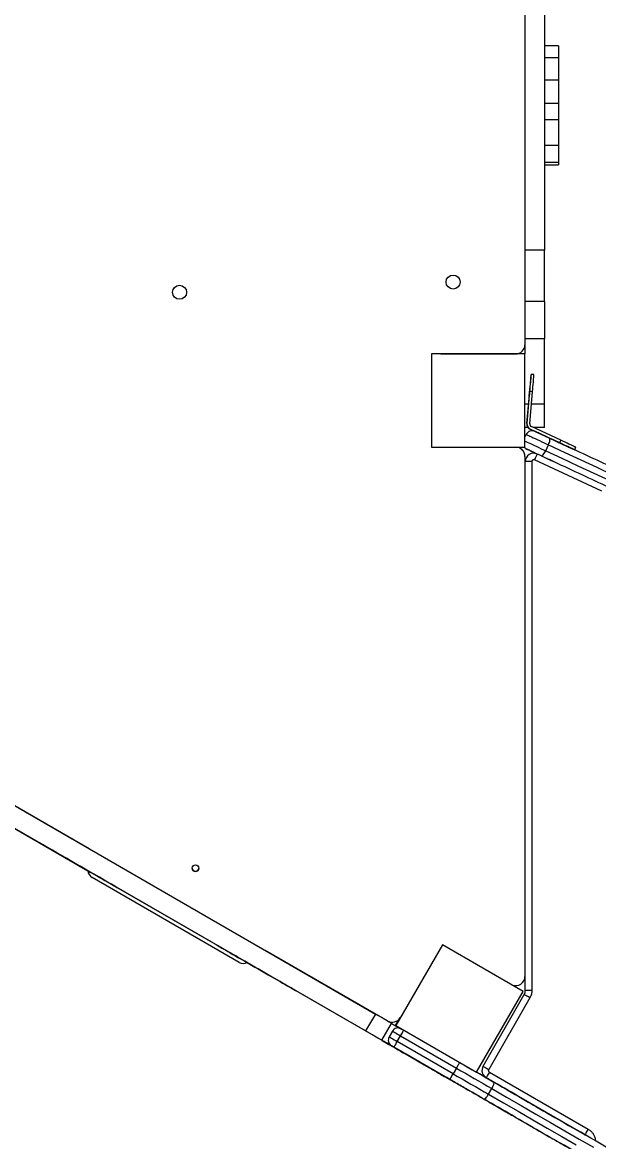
# Model space of a CAD drawing. Header units: millimetres. Extents: x -9110 to 8278, y -6387 to 5914.
# Drawn here: x -4150 to -3532, y -940 to 259 of the extents above; entities that cross this region are included whole.
import ezdxf

# ---------------------------------------------------------------- set-up
doc = ezdxf.new("R2010")
doc.units = ezdxf.units.MM
for name, color, linetype in [('DIKOM_ОБЪЕКТ', 7, 'Continuous'), ('DIKOM_РАЗМЕР_ЗОНА', 7, 'Continuous'), ('DIKOM_РАЗМЕР_ОБЪЕКТА', 7, 'Continuous')]:
    doc.layers.add(name, color=color, linetype=linetype)
doc.styles.add('style1', font='arial.ttf', dxfattribs={"width": 0.8})
doc.dimstyles.new('1-50', dxfattribs={"dimtxt": 300, "dimasz": 200, "dimexe": 100, "dimexo": 0, "dimgap": 100, "dimtad": 1, "dimtxsty": 'style1', "dimcen": 200, "dimclrd": 7, "dimclre": 7, "dimclrt": 7, "dimadec": 1, "dimazin": 2, "dimtfac": 1, "dimtmove": 0, "dimatfit": 2, "dimfxl": 0, "dimlwd": 25, "dimlwe": 18, "dimarcsym": 0})

# ---------------------------------------------------------------- blocks, each defined once
blk = doc.blocks.new('*D9')
at = {"layer": 'Defpoints', "color": 0, "transparency": 16777216}
for p in [(-2194.7, 3914.4), (-7206.9, -3406.5), (-367.7, -3406.5)]:
    blk.add_point(p, dxfattribs=at)
at = {"layer": 'DIKOM_РАЗМЕР_ОБЪЕКТА', "color": 7, "lineweight": 18, "transparency": 16777216}
for p, q in [((-2194.7, 3914.4), (-7306.9, 3914.4)), ((-367.7, -3406.5), (-7306.9, -3406.5))]:
    blk.add_line(p, q, dxfattribs=at)
at = {"layer": 'DIKOM_РАЗМЕР_ОБЪЕКТА', "color": 7, "lineweight": 25, "transparency": 16777216}
blk.add_line((-7206.9, 3714.4), (-7206.9, -3206.5), dxfattribs=at)
at = {"layer": 'DIKOM_РАЗМЕР_ОБЪЕКТА', "color": 7, "transparency": 16777216}
for points in [[(-7240.3, 3714.4), (-7173.6, 3714.4), (-7206.9, 3914.4)], [(-7240.3, -3206.5), (-7173.6, -3206.5), (-7206.9, -3406.5)]]:
    blk.add_solid(points, dxfattribs=at)
at = {"layer": 'DIKOM_РАЗМЕР_ОБЪЕКТА', "color": 7, "transparency": 16777216, "insert": (-7460.2, 292.3), "char_height": 300, "attachment_point": 5, "rotation": 90, "style": 'style1'}
blk.add_mtext('7300', dxfattribs=at)
blk = doc.blocks.new('*D10')
at = {"layer": 'Defpoints', "color": 0, "transparency": 16777216}
for p in [(-3851.3, 5914.4), (-8660.2, -5406.5), (-497.8, -5406.5)]:
    blk.add_point(p, dxfattribs=at)
at = {"layer": 'DIKOM_РАЗМЕР_ЗОНА', "color": 7, "lineweight": 18, "transparency": 16777216}
for p, q in [((-3851.3, 5914.4), (-8760.2, 5914.4)), ((-497.8, -5406.5), (-8760.2, -5406.5))]:
    blk.add_line(p, q, dxfattribs=at)
at = {"layer": 'DIKOM_РАЗМЕР_ЗОНА', "color": 7, "lineweight": 25, "transparency": 16777216}
blk.add_line((-8660.2, 5714.4), (-8660.2, -5206.5), dxfattribs=at)
at = {"layer": 'DIKOM_РАЗМЕР_ЗОНА', "color": 7, "transparency": 16777216}
for points in [[(-8693.5, 5714.4), (-8626.8, 5714.4), (-8660.2, 5914.4)], [(-8693.5, -5206.5), (-8626.8, -5206.5), (-8660.2, -5406.5)]]:
    blk.add_solid(points, dxfattribs=at)
at = {"layer": 'DIKOM_РАЗМЕР_ЗОНА', "color": 7, "transparency": 16777216, "insert": (-8913.4, 268.5), "char_height": 300, "attachment_point": 5, "rotation": 90, "style": 'style1'}
blk.add_mtext('11300', dxfattribs=at)
blk = doc.blocks.new('*D11')
at = {"layer": 'Defpoints', "color": 0, "transparency": 16777216}
for p in [(-6509.9, 304), (6278.2, -1263), (6278.2, -4310)]:
    blk.add_point(p, dxfattribs=at)
at = {"layer": 'DIKOM_РАЗМЕР_ОБЪЕКТА', "color": 7, "lineweight": 18, "transparency": 16777216}
for p, q in [((-6509.9, 304), (-6509.9, -4410)), ((6278.2, -1263), (6278.2, -4410))]:
    blk.add_line(p, q, dxfattribs=at)
at = {"layer": 'DIKOM_РАЗМЕР_ОБЪЕКТА', "color": 7, "lineweight": 25, "transparency": 16777216}
blk.add_line((-6309.9, -4310), (6078.2, -4310), dxfattribs=at)
at = {"layer": 'DIKOM_РАЗМЕР_ОБЪЕКТА', "color": 7, "transparency": 16777216}
for points in [[(-6309.9, -4276.6), (-6309.9, -4343.3), (-6509.9, -4310)], [(6078.2, -4276.6), (6078.2, -4343.3), (6278.2, -4310)]]:
    blk.add_solid(points, dxfattribs=at)
at = {"layer": 'DIKOM_РАЗМЕР_ОБЪЕКТА', "color": 7, "transparency": 16777216, "insert": (-27.3, -4056.8), "char_height": 300, "attachment_point": 5, "style": 'style1'}
blk.add_mtext('12800', dxfattribs=at)

msp = doc.modelspace()

# ---------------------------------------------------------------- linework, layer by layer
at = {"layer": 'DIKOM_ОБЪЕКТ', "color": 7, "linetype": 'Continuous', "lineweight": 15}
for p, q in [((-3611.248, 504.728), (-3611.248, 15.271)), ((-3590.248, 504.728), (-3590.248, 15.271)), ((-3575.248, 234.283), (-3590.248, 234.283)), ((-3575.248, 234.283), (-3575.248, 221.209)), ((-3575.248, 221.209), (-3590.248, 221.209)), ((-3575.248, 221.209), (-3575.248, 197.419)), ((-3575.248, 197.419), (-3590.248, 197.419)), ((-3575.248, 197.419), (-3575.248, 172.862)), ((-3590.248, 172.862), (-3575.248, 172.862)), ((-3575.248, 172.862), (-3575.248, 154.993)), ((-3575.248, 154.993), (-3590.248, 154.993)), ((-3575.248, 154.993), (-3575.248, 127.279)), ((-3575.248, 127.279), (-3590.248, 127.279)), ((-3575.248, 127.279), (-3575.248, 109.393)), ((-3590.248, 109.393), (-3575.248, 109.393)), ((-3575.248, 109.393), (-3575.248, 106.705)), ((-3590.248, 106.705), (-3575.248, 106.705)), ((-3590.248, 15.271), (-3611.248, 15.271)), ((-3611.248, 15.271), (-3611.248, -39.997)), ((-3590.248, -39.997), (-3590.248, 15.271)), ((-3590.248, -39.997), (-3611.248, -39.997)), ((-3611.248, -39.997), (-3611.248, -79.99)), ((-3590.248, -39.997), (-3590.248, -79.99)), ((-3590.248, -79.99), (-3611.248, -79.99)), ((-3611.248, -79.99), (-3611.248, -96.032)), ((-3590.248, -149.99), (-3590.248, -79.99)), ((-3711.248, -96.032), (-3711.248, -196.032)), ((-3611.248, -96.032), (-3711.248, -96.032)), ((-3701.52, -96.032), (-3701.243, -96.028)), ((-3701.243, -96.028), (-3621.243, -96.028)), ((-3611.248, -196.032), (-3611.248, -96.032)), ((-3601.628, -118.289), (-3604.617, -118.028)), ((-3606.314, -135.9), (-3609.346, -170.553)), ((-3609.09, -170.672), (-3606.058, -136.019)), ((-3606.102, -170.933), (-3603.069, -136.28)), ((-3606.058, -136.019), (-3603.069, -136.28)), ((-3607.547, -149.99), (-3611.248, -149.99)), ((-3590.248, -149.99), (-3604.269, -149.99)), ((-3590.248, -174.988), (-3590.248, -149.99)), ((-3607.917, -174.988), (-3611.248, -174.988)), ((-3609.09, -170.672), (-3609.346, -170.553)), ((-3605.649, -176.633), (-3605.904, -176.513)), ((-3605.904, -176.513), (-3574.379, -191.214)), ((-3605.777, -176.573), (-3605.777, -176.573)), ((-3574.251, -191.274), (-3605.777, -176.573)), ((-3605.777, -176.573), (-3574.251, -191.274)), ((-3605.777, -176.573), (-3605.777, -176.573)), ((-3574.251, -191.274), (-3605.777, -176.573)), ((-3605.777, -176.573), (-3574.251, -191.274)), ((-3605.777, -176.574), (-3605.777, -176.574)), ((-3574.251, -191.275), (-3605.777, -176.574)), ((-3605.777, -176.574), (-3574.251, -191.275)), ((-3574.124, -191.333), (-3605.649, -176.633)), ((-3572.856, -188.614), (-3604.381, -173.914)), ((-3590.248, -174.988), (-3602.076, -174.988)), ((-3611.248, -185.43), (-3609.837, -182.403)), ((-3574.251, -191.274), (-3574.251, -191.274)), ((-3572.856, -188.614), (-3574.124, -191.333)), ((-3711.248, -196.032), (-3611.248, -196.032)), ((-3609.409, -198.05), (-3609.409, -198.052)), ((-3604.48, -200.35), (-3598.042, -203.352)), ((-3588.973, -199.856), (-3586.015, -193.512)), ((-3557.938, -198.881), (-3556.67, -196.162)), ((-3557.938, -198.881), (-3556.67, -196.162)), ((-3557.938, -198.882), (-3556.67, -196.163)), ((-3557.938, -198.882), (-3556.67, -196.163)), ((-3611.245, -205.822), (-3611.245, -205.82)), ((-3611.243, -206.028), (-3611.243, -763.24)), ((-3610.836, -778.243), (-3610.836, -211.513)), ((-3603.836, -211.513), (-3603.836, -778.243)), ((-3528.987, -243.276), (-3600.99, -209.701)), ((-4264.187, -519.056), (-3771.418, -803.556)), ((-3781.918, -821.742), (-4274.687, -537.242)), ((-4078.036, -626.528), (-4208.805, -551.028)), ((-4223.729, -566.666), (-4079.427, -649.979)), ((-4131.827, -619.723), (-4131.803, -619.736)), ((-4078.036, -626.528), (-4077.87, -626.626)), ((-4082.908, -647.967), (-4082.908, -647.967)), ((-4077.54, -651.066), (-3910.74, -747.368)), ((-3917.33, -748.178), (-4074.947, -657.178)), ((-4046.933, -668.736), (-4046.957, -668.723)), ((-4046.957, -668.723), (-4046.957, -668.723)), ((-3941.302, -729.723), (-3941.278, -729.736)), ((-3699.697, -729.337), (-3749.696, -815.94)), ((-3613.094, -779.337), (-3699.697, -729.337)), ((-3889.41, -735.433), (-3889.242, -735.528)), ((-3758.472, -811.028), (-3889.242, -735.528)), ((-3908.855, -748.459), (-3764.735, -831.666)), ((-3905.373, -750.467), (-3905.373, -750.467)), ((-3856.407, -778.736), (-3856.431, -778.723)), ((-3856.431, -778.723), (-3856.431, -778.723)), ((-3663.094, -865.94), (-3613.094, -779.337)), ((-3656.104, -859.613), (-3612.028, -782.719)), ((-3605.955, -786.2), (-3650.031, -863.094)), ((-3771.418, -803.556), (-3781.918, -821.742)), ((-3764.599, -831.742), (-3754.099, -813.555)), ((-3749.842, -815.86), (-3745.647, -808.594)), ((-3753.198, -821.998), (-3756.698, -828.06)), ((-3749.903, -815.978), (-3749.837, -815.863)), ((-3749.83, -815.866), (-3749.897, -815.981)), ((-3749.888, -815.986), (-3749.821, -815.871)), ((-3749.804, -815.881), (-3749.87, -815.997)), ((-3749.861, -816.002), (-3749.794, -815.886)), ((-3749.776, -815.896), (-3749.843, -816.012)), ((-3749.842, -815.86), (-3749.837, -815.863)), ((-3749.696, -815.94), (-3749.842, -815.86)), ((-3749.837, -815.863), (-3749.83, -815.866)), ((-3749.834, -816.017), (-3749.767, -815.901)), ((-3749.761, -815.904), (-3749.828, -816.021)), ((-3749.821, -815.871), (-3749.804, -815.881)), ((-3749.804, -815.881), (-3749.794, -815.886)), ((-3749.794, -815.886), (-3749.776, -815.896)), ((-3749.767, -815.901), (-3749.761, -815.904)), ((-3749.696, -815.94), (-3663.094, -865.94)), ((-3748.038, -833.06), (-3744.538, -826.998)), ((-3744.538, -826.998), (-3684.659, -861.568)), ((-3744.364, -819.065), (-3743.834, -819.325)), ((-3764.735, -831.666), (-3764.729, -831.67)), ((-3764.719, -831.676), (-3764.702, -831.685)), ((-3764.692, -831.691), (-3764.674, -831.7)), ((-3764.664, -831.706), (-3764.635, -831.722)), ((-3764.624, -831.728), (-3764.614, -831.733)), ((-3764.604, -831.739), (-3764.599, -831.742)), ((-3757.636, -831.56), (-3757.636, -831.56)), ((-3754.136, -837.622), (-3754.136, -837.622)), ((-3691.659, -873.693), (-3751.538, -839.122)), ((-3688.159, -867.631), (-3748.038, -833.06)), ((-3742.877, -844.122), (-3722.094, -856.121)), ((-3738.746, -846.671), (-3722.165, -856.244)), ((-3738.74, -846.674), (-3738.74, -846.675)), ((-3722.161, -856.246), (-3738.74, -846.675)), ((-3738.719, -846.686), (-3722.165, -856.243)), ((-3738.712, -846.689), (-3738.712, -846.69)), ((-3722.161, -856.245), (-3738.712, -846.69)), ((-3738.692, -846.701), (-3722.165, -856.243)), ((-3738.685, -846.704), (-3738.685, -846.705)), ((-3722.161, -856.245), (-3738.685, -846.705)), ((-3738.653, -846.722), (-3722.164, -856.242)), ((-3738.643, -846.727), (-3738.643, -846.728)), ((-3722.163, -856.242), (-3738.643, -846.728)), ((-3738.633, -846.733), (-3722.163, -856.242)), ((-3738.554, -846.618), (-3738.623, -846.739)), ((-3722.163, -856.242), (-3738.623, -846.739)), ((-3722.094, -856.121), (-3722.163, -856.242)), ((-3722.163, -856.242), (-3722.163, -856.242)), ((-3722.161, -856.244), (-3722.161, -856.245)), ((-3722.161, -856.245), (-3722.161, -856.245)), ((-3722.161, -856.246), (-3722.161, -856.246)), ((-3684.659, -861.568), (-3688.159, -867.631)), ((-3696.182, -871.242), (-3696.182, -871.242)), ((-3663.094, -865.94), (-3663.159, -865.904)), ((-3657.296, -864.089), (-3657.296, -864.089)), ((-3547.107, -932.903), (-3652.796, -871.883)), ((-3547.107, -932.903), (-3652.796, -871.883)), ((-3652.796, -871.883), (-3652.796, -871.883)), ((-3649.296, -865.821), (-3543.607, -926.84)), ((-3685.721, -877.122), (-3685.721, -877.122)), ((-3685.721, -877.122), (-3685.721, -877.122)), ((-3685.592, -877.196), (-3685.721, -877.122)), ((-3650.221, -889.534), (-3646.721, -883.472)), ((-3547.107, -932.903), (-3547.107, -932.903))]:
    msp.add_line(p, q, dxfattribs=at)
at = {"layer": 'DIKOM_ОБЪЕКТ', "color": 7, "linetype": 'Continuous', "lineweight": 15, "flags": 128}
for points in [[(-3606.058, -136.019), (-3605.836, -133.466), (-3605.621, -130.965), (-3605.418, -128.565), (-3605.23, -126.315), (-3605.062, -124.262), (-3604.916, -122.447), (-3604.797, -120.907), (-3604.706, -119.673), (-3604.644, -118.771), (-3604.614, -118.219), (-3604.617, -118.028), (-3604.651, -118.202), (-3604.716, -118.737), (-3604.812, -119.624), (-3604.935, -120.842), (-3605.084, -122.369), (-3605.255, -124.172), (-3605.445, -126.215), (-3605.651, -128.456), (-3605.867, -130.85), (-3606.089, -133.348), (-3606.314, -135.9)], [(-3603.069, -136.28), (-3602.847, -133.728), (-3602.633, -131.226), (-3602.429, -128.826), (-3602.242, -126.576), (-3602.073, -124.523), (-3601.928, -122.708), (-3601.808, -121.168), (-3601.717, -119.935), (-3601.656, -119.033), (-3601.626, -118.48), (-3601.628, -118.289), (-3601.628, -118.289)], [(-3606.657, -141.339), (-3606.65, -141.157), (-3606.612, -140.635), (-3606.548, -139.815), (-3606.461, -138.763), (-3606.359, -137.565), (-3606.25, -136.317), (-3606.142, -135.121), (-3606.045, -134.074), (-3605.967, -133.26), (-3605.914, -132.746), (-3605.89, -132.572), (-3605.896, -132.754), (-3605.933, -133.276), (-3605.998, -134.096), (-3606.085, -135.148), (-3606.188, -136.346), (-3606.297, -137.594), (-3606.404, -138.79), (-3606.5, -139.837), (-3606.579, -140.651), (-3606.632, -141.165), (-3606.657, -141.339)], [(-3611.248, -189.469), (-3610.215, -189.951), (-3608.818, -190.602), (-3607.165, -191.373), (-3605.283, -192.25), (-3603.208, -193.218), (-3600.978, -194.258), (-3598.633, -195.351), (-3596.216, -196.478), (-3593.771, -197.619), (-3591.342, -198.751), (-3588.973, -199.856)], [(-3609.837, -182.403), (-3609.672, -182.48), (-3609.18, -182.71), (-3608.37, -183.087), (-3607.256, -183.606), (-3605.86, -184.258), (-3604.206, -185.029), (-3602.325, -185.906), (-3600.25, -186.874), (-3598.02, -187.914), (-3595.675, -189.007), (-3593.258, -190.134), (-3590.812, -191.274), (-3588.383, -192.407), (-3586.015, -193.512)], [(-3586.015, -193.512), (-3585.476, -192.256), (-3585.035, -191.013), (-3584.707, -189.83), (-3584.507, -188.753), (-3584.441, -187.823), (-3584.512, -187.076), (-3584.718, -186.541), (-3585.05, -186.238)], [(-3578.777, -189.163), (-3578.785, -189.16), (-3579.105, -189.011), (-3579.145, -188.992)], [(-3575.126, -190.865), (-3574.004, -191.389), (-3572.975, -191.868), (-3572.124, -192.266), (-3571.517, -192.548), (-3571.206, -192.693), (-3571.215, -192.689), (-3571.543, -192.536), (-3572.164, -192.247), (-3573.028, -191.844), (-3574.064, -191.361), (-3575.189, -190.836), (-3576.311, -190.313), (-3577.34, -189.833), (-3578.192, -189.436), (-3578.798, -189.153), (-3579.109, -189.008), (-3579.1, -189.012), (-3578.772, -189.165), (-3578.151, -189.455), (-3577.287, -189.858), (-3576.251, -190.341), (-3575.126, -190.865)], [(-3574.379, -191.214), (-3572.056, -192.297), (-3569.778, -193.359), (-3567.591, -194.379), (-3565.54, -195.336), (-3563.665, -196.21), (-3562.007, -196.983), (-3560.597, -197.641), (-3559.466, -198.168), (-3558.635, -198.555), (-3558.122, -198.794), (-3557.938, -198.88), (-3558.086, -198.811), (-3558.563, -198.589), (-3559.359, -198.218), (-3560.459, -197.705), (-3561.839, -197.061), (-3563.472, -196.3), (-3565.324, -195.436), (-3567.358, -194.488), (-3569.533, -193.474), (-3571.803, -192.415), (-3574.124, -191.333)], [(-3571.533, -192.542), (-3569.655, -193.417), (-3567.475, -194.434), (-3565.431, -195.387), (-3563.568, -196.256), (-3561.922, -197.023), (-3560.528, -197.673), (-3559.412, -198.194), (-3558.599, -198.573), (-3558.104, -198.804), (-3557.938, -198.881), (-3558.104, -198.804), (-3558.599, -198.573), (-3559.412, -198.194), (-3560.528, -197.673), (-3561.922, -197.023), (-3563.568, -196.255), (-3565.431, -195.387), (-3567.475, -194.434), (-3569.655, -193.417), (-3571.93, -192.356), (-3574.251, -191.274)], [(-3574.251, -191.274), (-3571.93, -192.357), (-3569.655, -193.418), (-3567.475, -194.435), (-3565.431, -195.387), (-3563.568, -196.256), (-3561.922, -197.023), (-3560.528, -197.674), (-3559.412, -198.194), (-3558.599, -198.573), (-3558.104, -198.804), (-3557.938, -198.882), (-3558.104, -198.804), (-3558.599, -198.573), (-3559.412, -198.194), (-3560.528, -197.674), (-3561.922, -197.023), (-3563.568, -196.256), (-3565.431, -195.387), (-3567.475, -194.434), (-3569.655, -193.418), (-3571.93, -192.357), (-3574.251, -191.274)], [(-3574.251, -191.275), (-3571.93, -192.357), (-3569.655, -193.418), (-3567.475, -194.435), (-3565.431, -195.388), (-3563.568, -196.256), (-3561.922, -197.024), (-3560.528, -197.674), (-3559.412, -198.195), (-3558.599, -198.574), (-3558.104, -198.805), (-3557.938, -198.882), (-3558.104, -198.805), (-3558.599, -198.574), (-3559.412, -198.195), (-3560.528, -197.674), (-3561.922, -197.024), (-3563.568, -196.256), (-3565.431, -195.388), (-3567.475, -194.435), (-3569.655, -193.418), (-3571.93, -192.357), (-3574.251, -191.275)], [(-3556.67, -196.162), (-3556.818, -196.092), (-3557.295, -195.87), (-3558.091, -195.499), (-3559.191, -194.986), (-3560.571, -194.342), (-3562.204, -193.581), (-3564.057, -192.717), (-3566.09, -191.769), (-3568.265, -190.755), (-3570.535, -189.696), (-3572.856, -188.614)], [(-3600.99, -209.701), (-3600.414, -208.463), (-3599.858, -207.273), (-3599.347, -206.176), (-3598.899, -205.215), (-3598.531, -204.426), (-3598.258, -203.839), (-3598.089, -203.478), (-3598.032, -203.357)], [(-3593.925, -205.27), (-3593.479, -205.33), (-3592.937, -205.143), (-3592.319, -204.718), (-3591.649, -204.069), (-3590.953, -203.224), (-3590.257, -202.213), (-3589.589, -201.076), (-3588.973, -199.856)], [(-3588.973, -199.856), (-3571.637, -207.939), (-3554.416, -215.97), (-3537.314, -223.945), (-3520.339, -231.861)], [(-3586.015, -193.512), (-3568.679, -201.595), (-3551.458, -209.626), (-3534.356, -217.601), (-3517.38, -225.516)], [(-3571.17, -192.711), (-3571.211, -192.692), (-3571.53, -192.543), (-3571.55, -192.533)], [(-3603.836, -211.513), (-3605.201, -211.513), (-3606.515, -211.513), (-3607.725, -211.513), (-3608.786, -211.513), (-3609.656, -211.513), (-3610.303, -211.513), (-3610.701, -211.513), (-3610.836, -211.513)], [(-3587.658, -208.193), (-3587.497, -208.268), (-3587.028, -208.487), (-3586.293, -208.829), (-3585.357, -209.266), (-3584.304, -209.757), (-3583.226, -210.259), (-3582.22, -210.729), (-3581.375, -211.122), (-3580.766, -211.406), (-3580.448, -211.555), (-3580.448, -211.555), (-3580.766, -211.406), (-3581.375, -211.123), (-3582.22, -210.729), (-3583.226, -210.259), (-3584.304, -209.757), (-3585.357, -209.266), (-3586.293, -208.829), (-3587.028, -208.487), (-3587.497, -208.268), (-3587.658, -208.193)], [(-3587.658, -208.193), (-3587.497, -208.268), (-3587.028, -208.487), (-3586.293, -208.83), (-3585.357, -209.266), (-3584.304, -209.757), (-3583.226, -210.26), (-3582.22, -210.729), (-3581.375, -211.123), (-3580.766, -211.407), (-3580.448, -211.555), (-3580.448, -211.555), (-3580.766, -211.407), (-3581.375, -211.123), (-3582.22, -210.729), (-3583.226, -210.26), (-3584.304, -209.757), (-3585.357, -209.266), (-3586.293, -208.83), (-3587.028, -208.487), (-3587.497, -208.268), (-3587.658, -208.193)], [(-3587.658, -208.194), (-3587.497, -208.269), (-3587.028, -208.487), (-3586.293, -208.83), (-3585.357, -209.267), (-3584.304, -209.758), (-3583.226, -210.26), (-3582.22, -210.729), (-3581.375, -211.123), (-3580.766, -211.407), (-3580.448, -211.556), (-3580.448, -211.556), (-3580.766, -211.407), (-3581.375, -211.123), (-3582.22, -210.729), (-3583.226, -210.26), (-3584.304, -209.758), (-3585.357, -209.267), (-3586.293, -208.83), (-3587.028, -208.487), (-3587.497, -208.269), (-3587.658, -208.194)], [(-3587.658, -208.194), (-3587.497, -208.269), (-3587.028, -208.488), (-3586.293, -208.831), (-3585.357, -209.267), (-3584.304, -209.758), (-3583.226, -210.261), (-3582.22, -210.73), (-3581.375, -211.124), (-3580.766, -211.408), (-3580.448, -211.556), (-3580.448, -211.556), (-3580.766, -211.408), (-3581.375, -211.124), (-3582.22, -210.73), (-3583.226, -210.261), (-3584.304, -209.758), (-3585.357, -209.267), (-3586.293, -208.831), (-3587.028, -208.488), (-3587.497, -208.269), (-3587.658, -208.194)], [(-4046.957, -668.723), (-4047.11, -668.635), (-4047.568, -668.37), (-4048.327, -667.932), (-4049.382, -667.323), (-4050.725, -666.548), (-4052.347, -665.611), (-4054.236, -664.521), (-4056.378, -663.284), (-4058.758, -661.91), (-4061.359, -660.408), (-4064.161, -658.79), (-4067.146, -657.067), (-4070.29, -655.252), (-4073.573, -653.357), (-4076.969, -651.396), (-4080.455, -649.383), (-4084.005, -647.333), (-4087.594, -645.261), (-4091.196, -643.182), (-4094.785, -641.109), (-4098.335, -639.06), (-4101.821, -637.047), (-4105.217, -635.087), (-4108.499, -633.192), (-4111.644, -631.376), (-4114.628, -629.653), (-4117.43, -628.035), (-4120.031, -626.534), (-4122.41, -625.16), (-4124.552, -623.924), (-4126.44, -622.833), (-4128.061, -621.897), (-4129.404, -621.122), (-4130.459, -620.513), (-4131.217, -620.075), (-4131.674, -619.811), (-4131.827, -619.723)], [(-4131.803, -619.736), (-4131.65, -619.825), (-4131.192, -620.089), (-4130.433, -620.527), (-4129.378, -621.136), (-4128.035, -621.912), (-4126.413, -622.848), (-4124.524, -623.939), (-4122.382, -625.176), (-4120.002, -626.55), (-4117.402, -628.051), (-4114.599, -629.669), (-4111.614, -631.392), (-4108.47, -633.208), (-4105.188, -635.103), (-4101.791, -637.064), (-4098.305, -639.076), (-4094.755, -641.126), (-4091.166, -643.198), (-4087.564, -645.278), (-4083.975, -647.35), (-4080.425, -649.4), (-4076.939, -651.412), (-4073.543, -653.373), (-4070.261, -655.268), (-4067.116, -657.083), (-4064.132, -658.806), (-4061.33, -660.424), (-4058.729, -661.925), (-4056.35, -663.299), (-4054.208, -664.536), (-4052.32, -665.626), (-4050.698, -666.562), (-4049.356, -667.337), (-4048.301, -667.946), (-4047.543, -668.384), (-4047.085, -668.648), (-4046.933, -668.736)], [(-4082.908, -647.967), (-4082.805, -648.027), (-4082.499, -648.203), (-4082.003, -648.489), (-4081.336, -648.875), (-4080.522, -649.344), (-4079.594, -649.88), (-4078.587, -650.461), (-4077.54, -651.066)], [(-4079.427, -649.976), (-4079.595, -649.88), (-4080.523, -649.344), (-4081.337, -648.874), (-4082.004, -648.489), (-4082.5, -648.203), (-4082.805, -648.026), (-4082.908, -647.967)], [(-3856.431, -778.723), (-3856.584, -778.635), (-3857.042, -778.37), (-3857.801, -777.932), (-3858.856, -777.323), (-3860.2, -776.548), (-3861.821, -775.611), (-3863.71, -774.521), (-3865.852, -773.284), (-3868.232, -771.91), (-3870.833, -770.408), (-3873.635, -768.79), (-3876.62, -767.067), (-3879.765, -765.252), (-3883.047, -763.357), (-3886.443, -761.396), (-3889.929, -759.383), (-3893.48, -757.333), (-3897.069, -755.261), (-3900.671, -753.182), (-3904.259, -751.11), (-3907.809, -749.06), (-3911.296, -747.047), (-3914.692, -745.087), (-3917.974, -743.192), (-3921.118, -741.376), (-3924.102, -739.653), (-3926.905, -738.035), (-3929.505, -736.534), (-3931.884, -735.16), (-3934.026, -733.924), (-3935.915, -732.833), (-3937.536, -731.897), (-3938.879, -731.122), (-3939.933, -730.513), (-3940.692, -730.075), (-3941.149, -729.811), (-3941.302, -729.723)], [(-3941.278, -729.736), (-3941.125, -729.825), (-3940.667, -730.089), (-3939.908, -730.527), (-3938.852, -731.136), (-3937.509, -731.912), (-3935.888, -732.848), (-3933.999, -733.939), (-3931.857, -735.176), (-3929.476, -736.55), (-3926.876, -738.051), (-3924.073, -739.669), (-3921.089, -741.392), (-3917.944, -743.208), (-3914.662, -745.103), (-3911.266, -747.064), (-3907.779, -749.076), (-3904.229, -751.126), (-3900.64, -753.198), (-3897.038, -755.278), (-3893.449, -757.35), (-3889.899, -759.4), (-3886.413, -761.412), (-3883.017, -763.373), (-3879.735, -765.268), (-3876.591, -767.083), (-3873.606, -768.806), (-3870.804, -770.424), (-3868.204, -771.925), (-3865.824, -773.299), (-3863.683, -774.536), (-3861.794, -775.626), (-3860.173, -776.562), (-3858.83, -777.337), (-3857.776, -777.946), (-3857.017, -778.384), (-3856.56, -778.648), (-3856.407, -778.736)], [(-3910.74, -747.368), (-3909.692, -747.973), (-3908.686, -748.554), (-3907.758, -749.09), (-3906.944, -749.56), (-3906.277, -749.945), (-3905.781, -750.231), (-3905.476, -750.407), (-3905.373, -750.467)], [(-3905.373, -750.467), (-3905.476, -750.407), (-3905.782, -750.231), (-3906.278, -749.944), (-3906.945, -749.559), (-3907.759, -749.089), (-3908.687, -748.554), (-3908.853, -748.458)], [(-3603.836, -778.243), (-3605.201, -778.243), (-3606.515, -778.243), (-3607.725, -778.243), (-3608.786, -778.243), (-3609.656, -778.243), (-3610.303, -778.243), (-3610.701, -778.243), (-3610.836, -778.243)], [(-3605.955, -786.2), (-3607.139, -785.52), (-3608.279, -784.867), (-3609.329, -784.266), (-3610.249, -783.738), (-3611.004, -783.305), (-3611.565, -782.983), (-3611.911, -782.785), (-3612.028, -782.719)], [(-3754.099, -813.555), (-3754.275, -813.453), (-3754.8, -813.15), (-3755.664, -812.652), (-3756.848, -811.968), (-3758.329, -811.113), (-3760.076, -810.104), (-3762.054, -808.962), (-3764.223, -807.71), (-3766.538, -806.373), (-3768.953, -804.979), (-3771.418, -803.556)], [(-3754.099, -813.555), (-3753.941, -813.646), (-3753.453, -813.928), (-3752.647, -814.394), (-3751.532, -815.037), (-3750.123, -815.851), (-3748.437, -816.824), (-3746.495, -817.945), (-3744.426, -819.14)], [(-3764.599, -831.742), (-3764.775, -831.64), (-3765.3, -831.337), (-3766.164, -830.838), (-3767.348, -830.155), (-3768.829, -829.3), (-3770.576, -828.291), (-3772.554, -827.149), (-3774.723, -825.896), (-3777.038, -824.56), (-3779.453, -823.165), (-3781.918, -821.742)], [(-3753.198, -821.998), (-3753.031, -822.094), (-3752.539, -822.378), (-3751.738, -822.84), (-3750.662, -823.462), (-3749.349, -824.22), (-3747.852, -825.084), (-3746.227, -826.022), (-3744.538, -826.998)], [(-3749.761, -815.904), (-3749.584, -816.006), (-3749.06, -816.309), (-3748.197, -816.807), (-3747.014, -817.49), (-3745.534, -818.345), (-3743.788, -819.352), (-3741.812, -820.494), (-3740.921, -821.008)], [(-3744.538, -826.998), (-3743.855, -825.815), (-3743.198, -824.678), (-3742.593, -823.63), (-3742.063, -822.711), (-3741.627, -821.957), (-3741.304, -821.397), (-3741.105, -821.052), (-3741.038, -820.935)], [(-3743.431, -819.714), (-3741.947, -820.571), (-3741.893, -820.602)], [(-3764.729, -831.67), (-3764.565, -831.764), (-3764.077, -832.046), (-3763.27, -832.512), (-3762.155, -833.156), (-3760.746, -833.97), (-3759.06, -834.943), (-3757.118, -836.064), (-3754.945, -837.319), (-3752.569, -838.69), (-3750.019, -840.163), (-3748.86, -840.832)], [(-3738.74, -846.675), (-3741.649, -844.995), (-3744.521, -843.337), (-3747.321, -841.72), (-3750.012, -840.166), (-3752.562, -838.694), (-3754.938, -837.322), (-3757.11, -836.068), (-3759.052, -834.948), (-3760.738, -833.974), (-3762.147, -833.161), (-3763.262, -832.517), (-3764.068, -832.051), (-3764.556, -831.77), (-3764.719, -831.676)], [(-3764.702, -831.685), (-3764.538, -831.779), (-3764.05, -832.061), (-3763.243, -832.527), (-3762.128, -833.171), (-3760.719, -833.985), (-3759.032, -834.958), (-3757.091, -836.079), (-3754.918, -837.334), (-3754.188, -837.755)], [(-3754.17, -837.765), (-3754.911, -837.337), (-3757.083, -836.083), (-3759.024, -834.962), (-3760.71, -833.989), (-3762.119, -833.176), (-3763.234, -832.532), (-3764.041, -832.066), (-3764.528, -831.785), (-3764.692, -831.691)], [(-3764.674, -831.7), (-3764.511, -831.794), (-3764.023, -832.076), (-3763.216, -832.542), (-3762.101, -833.186), (-3760.691, -834), (-3759.005, -834.973), (-3757.064, -836.094), (-3754.891, -837.348), (-3752.545, -838.703)], [(-3754.129, -837.788), (-3754.884, -837.352), (-3757.056, -836.098), (-3758.997, -834.977), (-3760.683, -834.004), (-3762.092, -833.191), (-3763.207, -832.547), (-3764.013, -832.081), (-3764.501, -831.8), (-3764.664, -831.706)], [(-3764.635, -831.722), (-3764.471, -831.816), (-3763.983, -832.098), (-3763.176, -832.564), (-3762.061, -833.208), (-3760.652, -834.021), (-3758.966, -834.995), (-3757.024, -836.116), (-3754.852, -837.37), (-3754.185, -837.755)], [(-3754.126, -837.789), (-3754.843, -837.375), (-3757.015, -836.121), (-3758.957, -835), (-3760.643, -834.026), (-3762.052, -833.213), (-3763.167, -832.569), (-3763.973, -832.103), (-3764.461, -831.822), (-3764.624, -831.728)], [(-3764.614, -831.733), (-3764.451, -831.828), (-3763.962, -832.109), (-3763.156, -832.575), (-3762.041, -833.219), (-3760.631, -834.033), (-3758.945, -835.006), (-3757.004, -836.127), (-3754.831, -837.381), (-3752.455, -838.753), (-3749.906, -840.225), (-3747.214, -841.779), (-3744.415, -843.395), (-3741.542, -845.054), (-3738.633, -846.733)], [(-3754.124, -837.789), (-3754.823, -837.386), (-3756.995, -836.132), (-3758.937, -835.011), (-3760.623, -834.037), (-3762.032, -833.224), (-3763.147, -832.58), (-3763.953, -832.114), (-3764.441, -831.833), (-3764.604, -831.739)], [(-3756.698, -828.06), (-3756.531, -828.156), (-3756.039, -828.44), (-3755.238, -828.902), (-3754.162, -829.524), (-3752.849, -830.282), (-3751.352, -831.146), (-3749.727, -832.084), (-3748.038, -833.06)], [(-3751.538, -839.122), (-3751.47, -839.005), (-3751.271, -838.66), (-3750.948, -838.1), (-3750.512, -837.346), (-3749.982, -836.428), (-3749.377, -835.38), (-3748.72, -834.242), (-3748.038, -833.06)], [(-3738.623, -846.739), (-3741.533, -845.059), (-3744.405, -843.401), (-3747.205, -841.784), (-3749.415, -840.508)], [(-3745.075, -843.017), (-3744.528, -843.333), (-3741.655, -844.992), (-3738.746, -846.671)], [(-3743.996, -843.64), (-3741.628, -845.007), (-3738.719, -846.686)], [(-3743.995, -843.639), (-3741.601, -845.022), (-3738.692, -846.701)], [(-3743.994, -843.638), (-3741.562, -845.043), (-3738.653, -846.722)], [(-3738.712, -846.69), (-3741.622, -845.01), (-3743.625, -843.854)], [(-3738.685, -846.705), (-3741.594, -845.025), (-3743.611, -843.861)], [(-3738.643, -846.728), (-3741.553, -845.048), (-3743.59, -843.872)], [(-3722.288, -856.173), (-3722.442, -856.084), (-3722.891, -855.825), (-3723.593, -855.42), (-3724.487, -854.904), (-3725.494, -854.322), (-3726.524, -853.728), (-3727.485, -853.173), (-3728.292, -852.707), (-3728.873, -852.371), (-3729.178, -852.195), (-3729.178, -852.195), (-3728.873, -852.371), (-3728.292, -852.707), (-3727.484, -853.173), (-3726.523, -853.728), (-3725.493, -854.323), (-3724.487, -854.904), (-3723.592, -855.42), (-3722.89, -855.826), (-3722.442, -856.084), (-3722.288, -856.173)], [(-3722.26, -856.188), (-3722.414, -856.1), (-3722.862, -855.841), (-3723.565, -855.435), (-3724.459, -854.919), (-3725.466, -854.338), (-3726.495, -853.743), (-3727.457, -853.188), (-3728.264, -852.722), (-3728.845, -852.386), (-3729.15, -852.211), (-3729.15, -852.211), (-3728.845, -852.387), (-3728.264, -852.722), (-3727.456, -853.189), (-3726.495, -853.744), (-3725.465, -854.338), (-3724.458, -854.919), (-3723.564, -855.435), (-3722.862, -855.841), (-3722.414, -856.1), (-3722.26, -856.188)], [(-3722.232, -856.204), (-3722.386, -856.115), (-3722.834, -855.856), (-3723.537, -855.451), (-3724.431, -854.934), (-3725.438, -854.353), (-3726.467, -853.759), (-3727.429, -853.204), (-3728.236, -852.738), (-3728.818, -852.402), (-3729.122, -852.226), (-3729.122, -852.226), (-3728.817, -852.402), (-3728.235, -852.738), (-3727.428, -853.204), (-3726.467, -853.759), (-3725.437, -854.353), (-3724.431, -854.935), (-3723.536, -855.451), (-3722.834, -855.856), (-3722.386, -856.115), (-3722.232, -856.204)], [(-3722.191, -856.226), (-3722.345, -856.138), (-3722.793, -855.879), (-3723.496, -855.473), (-3724.39, -854.957), (-3725.397, -854.376), (-3726.426, -853.781), (-3727.388, -853.226), (-3728.195, -852.76), (-3728.777, -852.424), (-3729.081, -852.249), (-3729.081, -852.249), (-3728.776, -852.425), (-3728.194, -852.76), (-3727.387, -853.227), (-3726.426, -853.782), (-3725.396, -854.376), (-3724.389, -854.957), (-3723.495, -855.474), (-3722.793, -855.879), (-3722.345, -856.138), (-3722.191, -856.226)], [(-3722.171, -856.238), (-3722.325, -856.149), (-3722.772, -855.89), (-3723.475, -855.485), (-3724.369, -854.968), (-3725.376, -854.387), (-3726.405, -853.793), (-3727.367, -853.238), (-3728.174, -852.772), (-3728.756, -852.436), (-3729.06, -852.26), (-3729.06, -852.26), (-3728.755, -852.436), (-3728.173, -852.772), (-3727.366, -853.238), (-3726.405, -853.793), (-3725.375, -854.388), (-3724.369, -854.969), (-3723.474, -855.485), (-3722.772, -855.891), (-3722.324, -856.149), (-3722.171, -856.238)], [(-3722.093, -856.122), (-3722.247, -856.033), (-3722.695, -855.774), (-3723.397, -855.369), (-3724.292, -854.853), (-3725.298, -854.271), (-3726.328, -853.677), (-3727.289, -853.122), (-3728.096, -852.656), (-3728.678, -852.32), (-3728.982, -852.144), (-3728.982, -852.144), (-3728.678, -852.32), (-3728.096, -852.656), (-3727.289, -853.122), (-3726.328, -853.677), (-3725.298, -854.271), (-3724.292, -854.853), (-3723.397, -855.369), (-3722.695, -855.774), (-3722.247, -856.033), (-3722.093, -856.122)], [(-3696.182, -871.242), (-3696.346, -871.148), (-3696.834, -870.866), (-3697.641, -870.4), (-3698.755, -869.756), (-3700.165, -868.943), (-3701.851, -867.969), (-3703.792, -866.849), (-3705.965, -865.594), (-3708.341, -864.222), (-3710.891, -862.75), (-3713.583, -861.196), (-3716.382, -859.58), (-3719.255, -857.921), (-3722.163, -856.242)], [(-3722.163, -856.242), (-3719.255, -857.922), (-3716.382, -859.58), (-3713.583, -861.196), (-3710.891, -862.75), (-3708.341, -864.223), (-3705.965, -865.594), (-3703.792, -866.849), (-3701.851, -867.97), (-3700.165, -868.943), (-3698.755, -869.757), (-3697.641, -870.4), (-3696.834, -870.866), (-3696.346, -871.148), (-3696.182, -871.242)], [(-3696.182, -871.243), (-3696.346, -871.148), (-3696.834, -870.866), (-3697.641, -870.401), (-3698.755, -869.757), (-3700.165, -868.943), (-3701.851, -867.97), (-3703.792, -866.849), (-3705.965, -865.595), (-3708.341, -864.223), (-3710.891, -862.751), (-3713.583, -861.197), (-3716.382, -859.58), (-3719.255, -857.922), (-3722.163, -856.242)], [(-3719.798, -857.608), (-3719.255, -857.922), (-3716.383, -859.58), (-3715.07, -860.338)], [(-3684.659, -861.568), (-3683.976, -860.386), (-3683.32, -859.249), (-3682.715, -858.2), (-3682.184, -857.282), (-3681.749, -856.528), (-3681.425, -855.968), (-3681.226, -855.623), (-3681.159, -855.506)], [(-3684.659, -861.568), (-3679.879, -864.328), (-3675.102, -867.086), (-3670.333, -869.84), (-3665.574, -872.587), (-3660.83, -875.326), (-3656.104, -878.055), (-3651.4, -880.771), (-3646.721, -883.472)], [(-3675.179, -858.964), (-3673.728, -859.802), (-3667.692, -863.287), (-3661.808, -866.684), (-3656.09, -869.985), (-3650.551, -873.183), (-3645.205, -876.27), (-3640.063, -879.239), (-3635.138, -882.082), (-3630.441, -884.794), (-3625.984, -887.367), (-3621.777, -889.796), (-3617.83, -892.075), (-3614.152, -894.198), (-3610.751, -896.162), (-3607.637, -897.96), (-3604.815, -899.589)], [(-3656.104, -859.613), (-3655.987, -859.68), (-3655.642, -859.878), (-3655.081, -860.2), (-3654.325, -860.633), (-3653.405, -861.16), (-3652.355, -861.762), (-3651.216, -862.415), (-3650.031, -863.094)], [(-3691.659, -873.693), (-3691.592, -873.576), (-3691.393, -873.231), (-3691.069, -872.671), (-3690.634, -871.917), (-3690.104, -870.999), (-3689.499, -869.95), (-3688.842, -868.813), (-3688.159, -867.631)], [(-3688.159, -867.631), (-3683.379, -870.391), (-3678.602, -873.148), (-3673.833, -875.902), (-3669.074, -878.649), (-3664.33, -881.388), (-3659.604, -884.117), (-3654.9, -886.833), (-3650.221, -889.534)], [(-3649.296, -865.821), (-3649.979, -867.004), (-3650.635, -868.141), (-3651.241, -869.189), (-3651.771, -870.108), (-3652.206, -870.862), (-3652.529, -871.422), (-3652.729, -871.767), (-3652.796, -871.883)], [(-3646.721, -883.472), (-3646.064, -882.275), (-3645.483, -881.094), (-3645, -879.975), (-3644.635, -878.961), (-3644.401, -878.091), (-3644.307, -877.398), (-3644.357, -876.909), (-3644.549, -876.643)], [(-3646.721, -883.472), (-3630.888, -892.613), (-3615.131, -901.711), (-3599.456, -910.76), (-3583.87, -919.759), (-3568.377, -928.704), (-3552.985, -937.59), (-3537.7, -946.416)], [(-3655.049, -894.83), (-3654.722, -894.863), (-3654.274, -894.662), (-3653.721, -894.234), (-3653.085, -893.596), (-3652.389, -892.773), (-3651.662, -891.796), (-3650.929, -890.702), (-3650.221, -889.534)], [(-3650.221, -889.534), (-3634.388, -898.675), (-3618.631, -907.773), (-3602.956, -916.823), (-3587.37, -925.821), (-3571.877, -934.766), (-3556.485, -943.652)], [(-3604.815, -899.589), (-3601.949, -901.244), (-3598.803, -903.06), (-3595.384, -905.034), (-3591.699, -907.161), (-3587.756, -909.438), (-3583.562, -911.86), (-3579.126, -914.421), (-3574.458, -917.116), (-3569.566, -919.94), (-3564.461, -922.887), (-3559.154, -925.952), (-3553.654, -929.127), (-3547.975, -932.406), (-3546.213, -933.423)], [(-3543.607, -926.84), (-3544.29, -928.023), (-3544.947, -929.16), (-3545.552, -930.208), (-3546.082, -931.127), (-3546.518, -931.881), (-3546.841, -932.441), (-3547.04, -932.786), (-3547.107, -932.903)]]:
    msp.add_lwpolyline(points, dxfattribs=at)
at = {"layer": 'DIKOM_ОБЪЕКТ', "color": 7, "linetype": 'Continuous', "lineweight": 15}
for centre, radius in [((-3688.248, -19.032), 7.5), ((-3981.248, -30.032), 7.5), ((-3964.139, -647.253), 3.5)]:
    msp.add_circle(centre, radius, dxfattribs=at)
for centre, radius, start, end in [((-3621.243, -86.028), 10, 270, 358.215521), ((-3603.493, -185.362), 7, 65, 155), ((-3603.37, -171.077), 5.998, 174.989519, 245.009333), ((-3603.113, -171.195), 6, 174.998059, 245.000793), ((-3603.113, -171.194), 3, 175.008383, 244.997344), ((-3621.243, -206.028), 10, 359.999915, 88.414485), ((-3621.243, -206.026), 10, 1.18119, 88.165464), ((-3606.451, -191.707), 7, 218.151, 245), ((-3606.451, -191.706), 7, 218.168644, 245), ((-3601.836, -211.513), 9, 65, 180), ((-3964.139, -647.251), 3.5, 181.18119, 270), ((-3964.139, -647.251), 3.5, 270, 1.18119), ((-4070.447, -649.384), 9, 183.773306, 240), ((-3912.83, -740.384), 9, 240, 296.210323), ((-3621.243, -763.24), 10, 249.386079, 359.999915), ((-3619.836, -778.243), 9, 330.178507, 0), ((-3753.472, -802.367), 10, 240, 330), ((-3747.136, -825.498), 7, 60, 150), ((-3750.636, -831.56), 7, 150, 240), ((-3750.636, -831.56), 7, 180.000008, 240), ((-3648.296, -864.089), 9, 150.178507, 240), ((-3648.296, -864.089), 9, 180, 240)]:
    msp.add_arc(centre, radius, start, end, dxfattribs=at)
for points, knots in [([(-3585.05, -186.238), (-3585.938, -185.824), (-3587.739, -184.984), (-3590.567, -183.665), (-3593.278, -182.401), (-3595.714, -181.265), (-3597.772, -180.305), (-3599.336, -179.576), (-3600.347, -179.105), (-3600.472, -179.046), (-3600.534, -179.017)], [0, 0, 0, 0, 0.12323752, 0.24999795, 0.37676102, 0.50000172, 0.62323853, 0.75000091, 0.87676062, 1, 1, 1, 1]), ([(-3214.566, -358.997), (-3222.062, -355.502), (-3237.063, -348.507), (-3260.448, -337.603), (-3284.48, -326.396), (-3309.204, -314.867), (-3334.564, -303.042), (-3360.528, -290.934), (-3387.056, -278.564), (-3414.107, -265.95), (-3441.639, -253.111), (-3469.608, -240.07), (-3497.968, -226.845), (-3526.676, -213.458), (-3555.673, -199.937), (-3575.262, -190.802), (-3585.05, -186.238)], [0, 0, 0, 0, 0.07103185, 0.14215356, 0.21351874, 0.28500892, 0.35660196, 0.42828869, 0.50000026, 0.57171059, 0.6433981, 0.71499055, 0.78648048, 0.85784648, 0.9289683, 1, 1, 1, 1]), ([(-3593.925, -205.27), (-3594.813, -204.856), (-3596.615, -204.016), (-3599.442, -202.698), (-3602.152, -201.434), (-3604.588, -200.298), (-3606.647, -199.338), (-3608.211, -198.609), (-3609.222, -198.137), (-3609.347, -198.079), (-3609.409, -198.05)], [0, 0, 0, 0, 0.12323958, 0.25000109, 0.37675141, 0.4999941, 0.62322589, 0.74999794, 0.87675906, 1, 1, 1, 1]), ([(-3609.409, -198.052), (-3609.347, -198.081), (-3609.221, -198.139), (-3608.194, -198.618), (-3606.637, -199.344), (-3605.192, -200.018), (-3604.48, -200.35)], [0, 0, 0, 0, 0.24644554, 0.50000319, 0.75357124, 1, 1, 1, 1]), ([(-3600.99, -209.701), (-3601.145, -209.642), (-3601.458, -209.522), (-3601.969, -209.497), (-3602.467, -209.593), (-3602.922, -209.809), (-3603.31, -210.13), (-3603.607, -210.541), (-3603.8, -211.014), (-3603.824, -211.349), (-3603.836, -211.513)], [0, 0, 0, 0, 0.12303956, 0.24999863, 0.37704388, 0.50006918, 0.62306301, 0.75001205, 0.87699614, 1, 1, 1, 1]), ([(-3223.442, -378.03), (-3230.937, -374.535), (-3245.938, -367.54), (-3269.323, -356.635), (-3293.355, -345.428), (-3318.08, -333.899), (-3343.439, -322.074), (-3369.402, -309.967), (-3395.931, -297.597), (-3422.982, -284.982), (-3450.514, -272.144), (-3478.483, -259.102), (-3506.843, -245.877), (-3535.551, -232.491), (-3564.548, -218.969), (-3584.137, -209.835), (-3593.925, -205.27)], [0, 0, 0, 0, 0.07103151, 0.14215319, 0.21351803, 0.2850089, 0.35660119, 0.42828816, 0.49999945, 0.57170975, 0.64339802, 0.71498966, 0.78647954, 0.85784552, 0.92896732, 1, 1, 1, 1]), ([(-3603.836, -778.243), (-3603.929, -779.638), (-3604.114, -782.429), (-3605.341, -784.943), (-3605.955, -786.2)], [0, 0, 0, 0, 0.49999512, 1, 1, 1, 1]), ([(-3751.538, -839.122), (-3751.864, -838.933), (-3752.369, -838.642), (-3752.974, -838.293), (-3753.388, -838.054), (-3753.723, -837.86), (-3754.047, -837.673), (-3754.101, -837.642), (-3754.136, -837.622)], [0, 0, 0, 0, 0.2394777, 0.36971411, 0.50002556, 0.63025136, 0.7605818, 1, 1, 1, 1]), ([(-3754.136, -837.622), (-3754.099, -837.643), (-3754.024, -837.687), (-3753.397, -838.048), (-3752.359, -838.648), (-3750.894, -839.493), (-3749.094, -840.533), (-3747.077, -841.697), (-3744.979, -842.909), (-3743.564, -843.726), (-3742.877, -844.122)], [0, 0, 0, 0, 0.11651806, 0.2400146, 0.36863991, 0.50000548, 0.63135798, 0.75998825, 0.88346958, 1, 1, 1, 1]), ([(-3722.094, -856.121), (-3720.615, -856.975), (-3717.612, -858.709), (-3713.111, -861.308), (-3708.994, -863.685), (-3705.334, -865.798), (-3702.134, -867.645), (-3699.119, -869.386), (-3696.329, -870.997), (-3693.811, -872.451), (-3691.611, -873.721), (-3689.742, -874.8), (-3688.074, -875.763), (-3686.752, -876.526), (-3685.879, -877.03), (-3685.773, -877.091), (-3685.721, -877.122)], [0, 0, 0, 0, 0.07762706, 0.15766518, 0.23994964, 0.30427097, 0.36860664, 0.43429687, 0.49999908, 0.56569108, 0.63139349, 0.69571583, 0.76004816, 0.84232622, 0.92236595, 1, 1, 1, 1]), ([(-3650.296, -864.102), (-3650.285, -863.925), (-3650.263, -863.572), (-3650.109, -863.254), (-3650.031, -863.094)], [0, 0, 0, 0, 0.5000549, 1, 1, 1, 1]), ([(-3685.721, -877.122), (-3685.779, -877.088), (-3685.897, -877.019), (-3686.858, -876.465), (-3688.388, -875.582), (-3690.525, -874.348), (-3693.076, -872.875), (-3695.134, -871.687), (-3696.112, -871.122)], [0, 0, 0, 0, 0.16731763, 0.33645978, 0.50706652, 0.6776574, 0.846806, 1, 1, 1, 1]), ([(-3696.112, -871.123), (-3694.776, -871.895), (-3690.043, -874.628), (-3682.168, -879.174), (-3672.556, -884.724), (-3663.333, -890.048), (-3654.564, -895.112), (-3646.337, -899.861), (-3638.688, -904.277), (-3631.707, -908.308), (-3625.38, -911.961), (-3619.806, -915.179), (-3614.877, -918.025), (-3612.175, -919.585), (-3610.824, -920.365)], [0, 0, 0, 0, 0.03485964, 0.12344149, 0.21301995, 0.30260437, 0.3921836, 0.48176931, 0.57034791, 0.65892993, 0.74557144, 0.83221588, 0.91610756, 1, 1, 1, 1]), ([(-3685.721, -877.122), (-3685.773, -877.092), (-3685.879, -877.031), (-3686.752, -876.527), (-3688.074, -875.763), (-3689.741, -874.801), (-3691.615, -873.719), (-3693.719, -872.505), (-3695.344, -871.566), (-3696.112, -871.123)], [0, 0, 0, 0, 0.15741598, 0.31971152, 0.4865773, 0.6170133, 0.74746345, 0.8806744, 1, 1, 1, 1]), ([(-3696.112, -871.123), (-3695.101, -871.706), (-3693.005, -872.916), (-3690.418, -874.41), (-3688.272, -875.649), (-3686.735, -876.537), (-3685.77, -877.094), (-3685.651, -877.162), (-3685.592, -877.196)], [0, 0, 0, 0, 0.15697858, 0.32535737, 0.49520997, 0.665048, 0.83343525, 1, 1, 1, 1]), ([(-3655.049, -894.83), (-3659.069, -892.509), (-3667.111, -887.866), (-3679.358, -880.795), (-3687.559, -876.06), (-3691.659, -873.693)], [0, 0, 0, 0, 0.33329223, 0.66669734, 1, 1, 1, 1]), ([(-3644.549, -876.643), (-3648.565, -874.325), (-3654.724, -870.769), (-3660.986, -867.153), (-3663.164, -865.895)], [0, 0, 0, 0, 0.65201688, 1, 1, 1, 1]), ([(-3650.296, -864.102), (-3650.282, -864.272), (-3650.254, -864.619), (-3650.043, -865.105), (-3649.725, -865.529), (-3649.437, -865.725), (-3649.296, -865.821)], [0, 0, 0, 0, 0.24570445, 0.49994828, 0.75422229, 1, 1, 1, 1]), ([(-3263.652, -1096.554), (-3271.253, -1092.166), (-3286.469, -1083.381), (-3310.312, -1069.615), (-3334.904, -1055.417), (-3360.291, -1040.76), (-3386.398, -1025.687), (-3413.177, -1010.226), (-3440.575, -994.408), (-3468.53, -978.268), (-3496.98, -961.842), (-3525.864, -945.166), (-3555.116, -928.277), (-3584.67, -911.214), (-3614.459, -894.016), (-3634.525, -882.431), (-3644.549, -876.643)], [0, 0, 0, 0, 0.07087597, 0.14187725, 0.21321691, 0.28473072, 0.35638778, 0.42817699, 0.50000023, 0.57182191, 0.64361194, 0.71526795, 0.78678232, 0.85812243, 0.9291239, 1, 1, 1, 1]), ([(-3274.152, -1114.741), (-3281.753, -1110.353), (-3296.969, -1101.568), (-3320.812, -1087.802), (-3345.404, -1073.604), (-3370.791, -1058.946), (-3396.898, -1043.874), (-3423.677, -1028.412), (-3451.075, -1012.594), (-3479.03, -996.454), (-3507.48, -980.028), (-3536.364, -963.353), (-3565.616, -946.464), (-3595.17, -929.401), (-3624.959, -912.202), (-3645.025, -900.617), (-3655.049, -894.83)], [0, 0, 0, 0, 0.07087591, 0.14187712, 0.21321701, 0.28473076, 0.35638746, 0.42817661, 0.49999981, 0.57182143, 0.64361136, 0.71526806, 0.78678161, 0.85812168, 0.92912305, 1, 1, 1, 1]), ([(-3610.824, -920.365), (-3609.321, -921.233), (-3606.296, -922.979), (-3600.725, -926.195), (-3594.392, -929.852), (-3587.259, -933.97), (-3579.4, -938.507), (-3570.89, -943.421), (-3561.786, -948.677), (-3553.711, -953.339), (-3548.521, -956.336), (-3546.699, -957.387)], [0, 0, 0, 0, 0.11475062, 0.23078316, 0.34782164, 0.46557808, 0.58375659, 0.70193324, 0.81968874, 0.93672768, 1, 1, 1, 1]), ([(-3543.607, -926.84), (-3542.788, -927.373), (-3541.101, -928.471), (-3538.961, -930.733), (-3537.228, -933.446), (-3536.044, -936.424), (-3535.799, -938.508), (-3535.682, -939.498)], [0, 0, 0, 0, 0.18832387, 0.38791802, 0.59580616, 0.80810507, 1, 1, 1, 1])]:
    msp.add_open_spline(points, degree=3, knots=knots, dxfattribs=at)

# ---------------------------------------------------------------- dimensions: what is measured, and where the dimension line sits
at = {"layer": 'DIKOM_РАЗМЕР_ЗОНА'}
dim = msp.add_linear_dim(base=(-8660.16, -5406.454), p1=(-3851.314, 5914.391), p2=(-497.849, -5406.454), angle=90, text='11300', dimstyle='1-50', dxfattribs=at)
dim.commit()
dim.dimension.update_dxf_attribs({"geometry": '*D10', "text_midpoint": (-8660.16, 268.455), "dimtype": 160})
at = {"layer": 'DIKOM_РАЗМЕР_ОБЪЕКТА'}
dim = msp.add_linear_dim(base=(-7206.946, -3406.454), p1=(-2194.748, 3914.391), p2=(-367.748, -3406.454), angle=90, text='7300', dimstyle='1-50', dxfattribs=at)
dim.commit()
dim.dimension.update_dxf_attribs({"geometry": '*D9', "text_midpoint": (-7206.946, 292.262), "dimtype": 160})
dim = msp.add_linear_dim(base=(6278.196, -4309.959), p1=(-6509.939, 303.968), p2=(6278.196, -1263.032), text='12800', dimstyle='1-50', dxfattribs=at)
dim.commit()
dim.dimension.update_dxf_attribs({"geometry": '*D11', "text_midpoint": (-27.257, -4309.959), "dimtype": 160})

doc.saveas('drawing.dxf')
